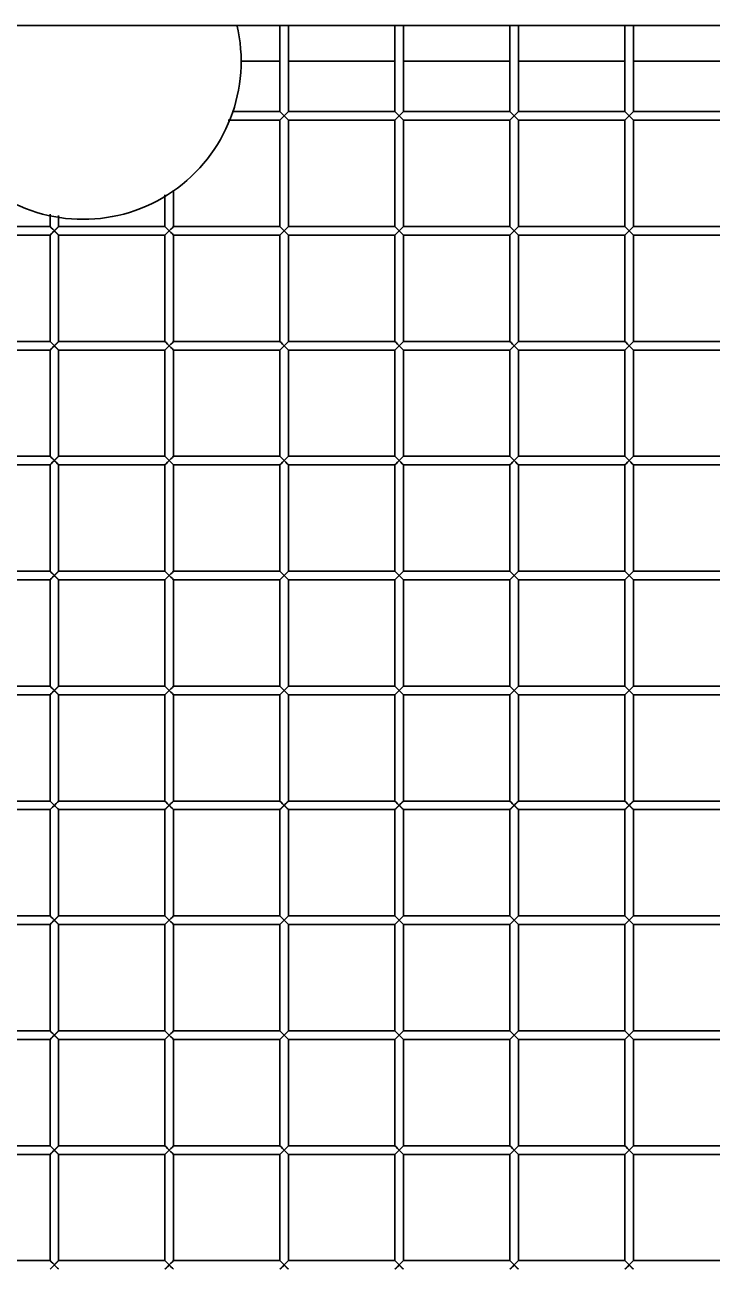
# Model space of a CAD drawing. Header units: millimetres. Extents: x 32496 to 166256, y 3504 to 23939.
# Drawn here: x 99289.5 to 99528.6, y 21918.6 to 22351.7 of the extents above; entities that cross this region are included whole.
import ezdxf

# ---------------------------------------------------------------- set-up
doc = ezdxf.new("R2010")
doc.units = ezdxf.units.MM
doc.layers.get('0').update_dxf_attribs({"lineweight": 35})

# ---------------------------------------------------------------- blocks, each defined once
blk = doc.blocks.new('8-1250')
at = {"linetype": 'Continuous'}
for p, q in [((-926.63, -32408.79), (-300.63, -32408.79)), ((-584.63, -32408.79), (-584.63, -32438.79)), ((-581.63, -32408.79), (-581.63, -32438.79)), ((-544.63, -32408.79), (-544.63, -32438.79)), ((-541.63, -32408.79), (-541.63, -32438.79)), ((-504.63, -32408.79), (-504.63, -32438.79)), ((-501.63, -32408.79), (-501.63, -32438.79)), ((-464.63, -32408.79), (-464.63, -32438.79)), ((-461.63, -32408.79), (-461.63, -32438.79)), ((-584.63, -32421.29), (-598.13, -32421.29)), ((-544.63, -32421.29), (-581.63, -32421.29)), ((-504.63, -32421.29), (-541.63, -32421.29)), ((-464.63, -32421.29), (-501.63, -32421.29)), ((-424.63, -32421.29), (-461.63, -32421.29)), ((-601.05, -32438.79), (-584.63, -32438.79)), ((-584.63, -32441.79), (-581.63, -32438.79)), ((-584.63, -32438.79), (-581.63, -32441.79)), ((-581.63, -32438.79), (-544.63, -32438.79)), ((-544.63, -32441.79), (-541.63, -32438.79)), ((-544.63, -32438.79), (-541.63, -32441.79)), ((-541.63, -32438.79), (-504.63, -32438.79)), ((-504.63, -32441.79), (-501.63, -32438.79)), ((-504.63, -32438.79), (-501.63, -32441.79)), ((-501.63, -32438.79), (-464.63, -32438.79)), ((-464.63, -32441.79), (-461.63, -32438.79)), ((-464.63, -32438.79), (-461.63, -32441.79)), ((-461.63, -32438.79), (-424.63, -32438.79)), ((-602.59, -32441.79), (-584.63, -32441.79)), ((-584.63, -32441.79), (-584.63, -32478.79)), ((-581.63, -32441.79), (-581.63, -32478.79)), ((-581.63, -32441.79), (-544.63, -32441.79)), ((-544.63, -32441.79), (-544.63, -32478.79)), ((-541.63, -32441.79), (-504.63, -32441.79)), ((-541.63, -32441.79), (-541.63, -32478.79)), ((-504.63, -32441.79), (-504.63, -32478.79)), ((-501.63, -32441.79), (-464.63, -32441.79)), ((-501.63, -32441.79), (-501.63, -32478.79)), ((-464.63, -32441.79), (-464.63, -32478.79)), ((-461.63, -32441.79), (-424.63, -32441.79)), ((-461.63, -32441.79), (-461.63, -32478.79)), ((-621.63, -32466.2), (-621.63, -32478.79)), ((-624.63, -32467.74), (-624.63, -32478.79)), ((-664.63, -32474.48), (-664.63, -32478.79)), ((-661.63, -32474.95), (-661.63, -32478.79)), ((-701.63, -32478.79), (-664.63, -32478.79)), ((-664.63, -32481.79), (-661.63, -32478.79)), ((-664.63, -32478.79), (-661.63, -32481.79)), ((-661.63, -32478.79), (-624.63, -32478.79)), ((-624.63, -32481.79), (-621.63, -32478.79)), ((-624.63, -32478.79), (-621.63, -32481.79)), ((-621.63, -32478.79), (-584.63, -32478.79)), ((-584.63, -32481.79), (-581.63, -32478.79)), ((-584.63, -32478.79), (-581.63, -32481.79)), ((-581.63, -32478.79), (-544.63, -32478.79)), ((-544.63, -32481.79), (-541.63, -32478.79)), ((-544.63, -32478.79), (-541.63, -32481.79)), ((-541.63, -32478.79), (-504.63, -32478.79)), ((-504.63, -32481.79), (-501.63, -32478.79)), ((-504.63, -32478.79), (-501.63, -32481.79)), ((-501.63, -32478.79), (-464.63, -32478.79)), ((-464.63, -32481.79), (-461.63, -32478.79)), ((-464.63, -32478.79), (-461.63, -32481.79)), ((-461.63, -32478.79), (-424.63, -32478.79)), ((-701.63, -32481.79), (-664.63, -32481.79)), ((-664.63, -32481.79), (-664.63, -32518.79)), ((-661.63, -32481.79), (-661.63, -32518.79)), ((-661.63, -32481.79), (-624.63, -32481.79)), ((-624.63, -32481.79), (-624.63, -32518.79)), ((-621.63, -32481.79), (-621.63, -32518.79)), ((-621.63, -32481.79), (-584.63, -32481.79)), ((-584.63, -32481.79), (-584.63, -32518.79)), ((-581.63, -32481.79), (-581.63, -32518.79)), ((-581.63, -32481.79), (-544.63, -32481.79)), ((-544.63, -32481.79), (-544.63, -32518.79)), ((-541.63, -32481.79), (-504.63, -32481.79)), ((-541.63, -32481.79), (-541.63, -32518.79)), ((-504.63, -32481.79), (-504.63, -32518.79)), ((-501.63, -32481.79), (-464.63, -32481.79)), ((-501.63, -32481.79), (-501.63, -32518.79)), ((-464.63, -32481.79), (-464.63, -32518.79)), ((-461.63, -32481.79), (-424.63, -32481.79)), ((-461.63, -32481.79), (-461.63, -32518.79)), ((-701.63, -32518.79), (-664.63, -32518.79)), ((-664.63, -32521.79), (-661.63, -32518.79)), ((-664.63, -32518.79), (-661.63, -32521.79)), ((-661.63, -32518.79), (-624.63, -32518.79)), ((-624.63, -32521.79), (-621.63, -32518.79)), ((-624.63, -32518.79), (-621.63, -32521.79)), ((-621.63, -32518.79), (-584.63, -32518.79)), ((-584.63, -32521.79), (-581.63, -32518.79)), ((-584.63, -32518.79), (-581.63, -32521.79)), ((-581.63, -32518.79), (-544.63, -32518.79)), ((-544.63, -32521.79), (-541.63, -32518.79)), ((-544.63, -32518.79), (-541.63, -32521.79)), ((-541.63, -32518.79), (-504.63, -32518.79)), ((-504.63, -32521.79), (-501.63, -32518.79)), ((-504.63, -32518.79), (-501.63, -32521.79)), ((-501.63, -32518.79), (-464.63, -32518.79)), ((-464.63, -32521.79), (-461.63, -32518.79)), ((-464.63, -32518.79), (-461.63, -32521.79)), ((-461.63, -32518.79), (-424.63, -32518.79)), ((-701.63, -32521.79), (-664.63, -32521.79)), ((-664.63, -32521.79), (-664.63, -32558.79)), ((-661.63, -32521.79), (-661.63, -32558.79)), ((-661.63, -32521.79), (-624.63, -32521.79)), ((-624.63, -32521.79), (-624.63, -32558.79)), ((-621.63, -32521.79), (-621.63, -32558.79)), ((-621.63, -32521.79), (-584.63, -32521.79)), ((-584.63, -32521.79), (-584.63, -32558.79)), ((-581.63, -32521.79), (-581.63, -32558.79)), ((-581.63, -32521.79), (-544.63, -32521.79)), ((-544.63, -32521.79), (-544.63, -32558.79)), ((-541.63, -32521.79), (-504.63, -32521.79)), ((-541.63, -32521.79), (-541.63, -32558.79)), ((-504.63, -32521.79), (-504.63, -32558.79)), ((-501.63, -32521.79), (-464.63, -32521.79)), ((-501.63, -32521.79), (-501.63, -32558.79)), ((-464.63, -32521.79), (-464.63, -32558.79)), ((-461.63, -32521.79), (-424.63, -32521.79)), ((-461.63, -32521.79), (-461.63, -32558.79)), ((-701.63, -32558.79), (-664.63, -32558.79)), ((-701.63, -32561.79), (-664.63, -32561.79)), ((-664.63, -32561.79), (-661.63, -32558.79)), ((-664.63, -32558.79), (-661.63, -32561.79)), ((-664.63, -32561.79), (-664.63, -32598.79)), ((-661.63, -32558.79), (-624.63, -32558.79)), ((-661.63, -32561.79), (-624.63, -32561.79)), ((-661.63, -32561.79), (-661.63, -32598.79)), ((-624.63, -32561.79), (-621.63, -32558.79)), ((-624.63, -32558.79), (-621.63, -32561.79)), ((-624.63, -32561.79), (-624.63, -32598.79)), ((-621.63, -32558.79), (-584.63, -32558.79)), ((-621.63, -32561.79), (-584.63, -32561.79)), ((-621.63, -32561.79), (-621.63, -32598.79)), ((-584.63, -32561.79), (-581.63, -32558.79)), ((-584.63, -32558.79), (-581.63, -32561.79)), ((-584.63, -32561.79), (-584.63, -32598.79)), ((-581.63, -32558.79), (-544.63, -32558.79)), ((-581.63, -32561.79), (-544.63, -32561.79)), ((-581.63, -32561.79), (-581.63, -32598.79)), ((-544.63, -32561.79), (-541.63, -32558.79)), ((-544.63, -32558.79), (-541.63, -32561.79)), ((-544.63, -32561.79), (-544.63, -32598.79)), ((-541.63, -32558.79), (-504.63, -32558.79)), ((-541.63, -32561.79), (-504.63, -32561.79)), ((-541.63, -32561.79), (-541.63, -32598.79)), ((-504.63, -32561.79), (-501.63, -32558.79)), ((-504.63, -32558.79), (-501.63, -32561.79)), ((-504.63, -32561.79), (-504.63, -32598.79)), ((-501.63, -32558.79), (-464.63, -32558.79)), ((-501.63, -32561.79), (-464.63, -32561.79)), ((-501.63, -32561.79), (-501.63, -32598.79)), ((-464.63, -32561.79), (-461.63, -32558.79)), ((-464.63, -32558.79), (-461.63, -32561.79)), ((-464.63, -32561.79), (-464.63, -32598.79)), ((-461.63, -32558.79), (-424.63, -32558.79)), ((-461.63, -32561.79), (-424.63, -32561.79)), ((-461.63, -32561.79), (-461.63, -32598.79)), ((-701.63, -32598.79), (-664.63, -32598.79)), ((-664.63, -32601.79), (-661.63, -32598.79)), ((-664.63, -32598.79), (-661.63, -32601.79)), ((-661.63, -32598.79), (-624.63, -32598.79)), ((-624.63, -32601.79), (-621.63, -32598.79)), ((-624.63, -32598.79), (-621.63, -32601.79)), ((-621.63, -32598.79), (-584.63, -32598.79)), ((-584.63, -32601.79), (-581.63, -32598.79)), ((-584.63, -32598.79), (-581.63, -32601.79)), ((-581.63, -32598.79), (-544.63, -32598.79)), ((-544.63, -32601.79), (-541.63, -32598.79)), ((-544.63, -32598.79), (-541.63, -32601.79)), ((-541.63, -32598.79), (-504.63, -32598.79)), ((-504.63, -32601.79), (-501.63, -32598.79)), ((-504.63, -32598.79), (-501.63, -32601.79)), ((-501.63, -32598.79), (-464.63, -32598.79)), ((-464.63, -32601.79), (-461.63, -32598.79)), ((-464.63, -32598.79), (-461.63, -32601.79)), ((-461.63, -32598.79), (-424.63, -32598.79)), ((-701.63, -32601.79), (-664.63, -32601.79)), ((-664.63, -32601.79), (-664.63, -32638.79)), ((-661.63, -32601.79), (-624.63, -32601.79)), ((-661.63, -32601.79), (-661.63, -32638.79)), ((-624.63, -32601.79), (-624.63, -32638.79)), ((-621.63, -32601.79), (-584.63, -32601.79)), ((-621.63, -32601.79), (-621.63, -32638.79)), ((-584.63, -32601.79), (-584.63, -32638.79)), ((-581.63, -32601.79), (-544.63, -32601.79)), ((-581.63, -32601.79), (-581.63, -32638.79)), ((-544.63, -32601.79), (-544.63, -32638.79)), ((-541.63, -32601.79), (-504.63, -32601.79)), ((-541.63, -32601.79), (-541.63, -32638.79)), ((-504.63, -32601.79), (-504.63, -32638.79)), ((-501.63, -32601.79), (-464.63, -32601.79)), ((-501.63, -32601.79), (-501.63, -32638.79)), ((-464.63, -32601.79), (-464.63, -32638.79)), ((-461.63, -32601.79), (-424.63, -32601.79)), ((-461.63, -32601.79), (-461.63, -32638.79)), ((-701.63, -32638.79), (-664.63, -32638.79)), ((-664.63, -32641.79), (-661.63, -32638.79)), ((-664.63, -32638.79), (-661.63, -32641.79)), ((-661.63, -32638.79), (-624.63, -32638.79)), ((-624.63, -32641.79), (-621.63, -32638.79)), ((-624.63, -32638.79), (-621.63, -32641.79)), ((-621.63, -32638.79), (-584.63, -32638.79)), ((-584.63, -32641.79), (-581.63, -32638.79)), ((-584.63, -32638.79), (-581.63, -32641.79)), ((-581.63, -32638.79), (-544.63, -32638.79)), ((-544.63, -32641.79), (-541.63, -32638.79)), ((-544.63, -32638.79), (-541.63, -32641.79)), ((-541.63, -32638.79), (-504.63, -32638.79)), ((-504.63, -32641.79), (-501.63, -32638.79)), ((-504.63, -32638.79), (-501.63, -32641.79)), ((-501.63, -32638.79), (-464.63, -32638.79)), ((-464.63, -32641.79), (-461.63, -32638.79)), ((-464.63, -32638.79), (-461.63, -32641.79)), ((-461.63, -32638.79), (-424.63, -32638.79)), ((-701.63, -32641.79), (-664.63, -32641.79)), ((-664.63, -32641.79), (-664.63, -32678.79)), ((-661.63, -32641.79), (-624.63, -32641.79)), ((-661.63, -32641.79), (-661.63, -32678.79)), ((-624.63, -32641.79), (-624.63, -32678.79)), ((-621.63, -32641.79), (-584.63, -32641.79)), ((-621.63, -32641.79), (-621.63, -32678.79)), ((-584.63, -32641.79), (-584.63, -32678.79)), ((-581.63, -32641.79), (-544.63, -32641.79)), ((-581.63, -32641.79), (-581.63, -32678.79)), ((-544.63, -32641.79), (-544.63, -32678.79)), ((-541.63, -32641.79), (-504.63, -32641.79)), ((-541.63, -32641.79), (-541.63, -32678.79)), ((-504.63, -32641.79), (-504.63, -32678.79)), ((-501.63, -32641.79), (-464.63, -32641.79)), ((-501.63, -32641.79), (-501.63, -32678.79)), ((-464.63, -32641.79), (-464.63, -32678.79)), ((-461.63, -32641.79), (-424.63, -32641.79)), ((-461.63, -32641.79), (-461.63, -32678.79)), ((-701.63, -32678.79), (-664.63, -32678.79)), ((-664.63, -32681.79), (-661.63, -32678.79)), ((-664.63, -32678.79), (-661.63, -32681.79)), ((-661.63, -32678.79), (-624.63, -32678.79)), ((-624.63, -32681.79), (-621.63, -32678.79)), ((-624.63, -32678.79), (-621.63, -32681.79)), ((-621.63, -32678.79), (-584.63, -32678.79)), ((-584.63, -32681.79), (-581.63, -32678.79)), ((-584.63, -32678.79), (-581.63, -32681.79)), ((-581.63, -32678.79), (-544.63, -32678.79)), ((-544.63, -32681.79), (-541.63, -32678.79)), ((-544.63, -32678.79), (-541.63, -32681.79)), ((-541.63, -32678.79), (-504.63, -32678.79)), ((-504.63, -32681.79), (-501.63, -32678.79)), ((-504.63, -32678.79), (-501.63, -32681.79)), ((-501.63, -32678.79), (-464.63, -32678.79)), ((-464.63, -32681.79), (-461.63, -32678.79)), ((-464.63, -32678.79), (-461.63, -32681.79)), ((-461.63, -32678.79), (-424.63, -32678.79)), ((-701.63, -32681.79), (-664.63, -32681.79)), ((-664.63, -32681.79), (-664.63, -32718.79)), ((-661.63, -32681.79), (-624.63, -32681.79)), ((-661.63, -32681.79), (-661.63, -32718.79)), ((-624.63, -32681.79), (-624.63, -32718.79)), ((-621.63, -32681.79), (-584.63, -32681.79)), ((-621.63, -32681.79), (-621.63, -32718.79)), ((-584.63, -32681.79), (-584.63, -32718.79)), ((-581.63, -32681.79), (-544.63, -32681.79)), ((-581.63, -32681.79), (-581.63, -32718.79)), ((-544.63, -32681.79), (-544.63, -32718.79)), ((-541.63, -32681.79), (-504.63, -32681.79)), ((-541.63, -32681.79), (-541.63, -32718.79)), ((-504.63, -32681.79), (-504.63, -32718.79)), ((-501.63, -32681.79), (-464.63, -32681.79)), ((-501.63, -32681.79), (-501.63, -32718.79)), ((-464.63, -32681.79), (-464.63, -32718.79)), ((-461.63, -32681.79), (-424.63, -32681.79)), ((-461.63, -32681.79), (-461.63, -32718.79)), ((-701.63, -32718.79), (-664.63, -32718.79)), ((-701.63, -32721.79), (-664.63, -32721.79)), ((-664.63, -32721.79), (-661.63, -32718.79)), ((-664.63, -32718.79), (-661.63, -32721.79)), ((-664.63, -32721.79), (-664.63, -32758.79)), ((-661.63, -32718.79), (-624.63, -32718.79)), ((-661.63, -32721.79), (-624.63, -32721.79)), ((-661.63, -32721.79), (-661.63, -32758.79)), ((-624.63, -32721.79), (-621.63, -32718.79)), ((-624.63, -32718.79), (-621.63, -32721.79)), ((-624.63, -32721.79), (-624.63, -32758.79)), ((-621.63, -32718.79), (-584.63, -32718.79)), ((-621.63, -32721.79), (-584.63, -32721.79)), ((-621.63, -32721.79), (-621.63, -32758.79)), ((-584.63, -32721.79), (-581.63, -32718.79)), ((-584.63, -32718.79), (-581.63, -32721.79)), ((-584.63, -32721.79), (-584.63, -32758.79)), ((-581.63, -32718.79), (-544.63, -32718.79)), ((-581.63, -32721.79), (-544.63, -32721.79)), ((-581.63, -32721.79), (-581.63, -32758.79)), ((-544.63, -32721.79), (-541.63, -32718.79)), ((-544.63, -32718.79), (-541.63, -32721.79)), ((-544.63, -32721.79), (-544.63, -32758.79)), ((-541.63, -32718.79), (-504.63, -32718.79)), ((-541.63, -32721.79), (-504.63, -32721.79)), ((-541.63, -32721.79), (-541.63, -32758.79)), ((-504.63, -32721.79), (-501.63, -32718.79)), ((-504.63, -32718.79), (-501.63, -32721.79)), ((-504.63, -32721.79), (-504.63, -32758.79)), ((-501.63, -32718.79), (-464.63, -32718.79)), ((-501.63, -32721.79), (-464.63, -32721.79)), ((-501.63, -32721.79), (-501.63, -32758.79)), ((-464.63, -32721.79), (-461.63, -32718.79)), ((-464.63, -32718.79), (-461.63, -32721.79)), ((-464.63, -32721.79), (-464.63, -32758.79)), ((-461.63, -32718.79), (-424.63, -32718.79)), ((-461.63, -32721.79), (-424.63, -32721.79)), ((-461.63, -32721.79), (-461.63, -32758.79)), ((-701.63, -32758.79), (-664.63, -32758.79)), ((-664.63, -32761.79), (-661.63, -32758.79)), ((-664.63, -32758.79), (-661.63, -32761.79)), ((-661.63, -32758.79), (-624.63, -32758.79)), ((-624.63, -32761.79), (-621.63, -32758.79)), ((-624.63, -32758.79), (-621.63, -32761.79)), ((-621.63, -32758.79), (-584.63, -32758.79)), ((-584.63, -32761.79), (-581.63, -32758.79)), ((-584.63, -32758.79), (-581.63, -32761.79)), ((-581.63, -32758.79), (-544.63, -32758.79)), ((-544.63, -32761.79), (-541.63, -32758.79)), ((-544.63, -32758.79), (-541.63, -32761.79)), ((-541.63, -32758.79), (-504.63, -32758.79)), ((-504.63, -32761.79), (-501.63, -32758.79)), ((-504.63, -32758.79), (-501.63, -32761.79)), ((-501.63, -32758.79), (-464.63, -32758.79)), ((-464.63, -32761.79), (-461.63, -32758.79)), ((-464.63, -32758.79), (-461.63, -32761.79)), ((-461.63, -32758.79), (-424.63, -32758.79)), ((-701.63, -32761.79), (-664.63, -32761.79)), ((-664.63, -32761.79), (-664.63, -32798.79)), ((-661.63, -32761.79), (-624.63, -32761.79)), ((-661.63, -32761.79), (-661.63, -32798.79)), ((-624.63, -32761.79), (-624.63, -32798.79)), ((-621.63, -32761.79), (-584.63, -32761.79)), ((-621.63, -32761.79), (-621.63, -32798.79)), ((-584.63, -32761.79), (-584.63, -32798.79)), ((-581.63, -32761.79), (-544.63, -32761.79)), ((-581.63, -32761.79), (-581.63, -32798.79)), ((-544.63, -32761.79), (-544.63, -32798.79)), ((-541.63, -32761.79), (-504.63, -32761.79)), ((-541.63, -32761.79), (-541.63, -32798.79)), ((-504.63, -32761.79), (-504.63, -32798.79)), ((-501.63, -32761.79), (-464.63, -32761.79)), ((-501.63, -32761.79), (-501.63, -32798.79)), ((-464.63, -32761.79), (-464.63, -32798.79)), ((-461.63, -32761.79), (-424.63, -32761.79)), ((-461.63, -32761.79), (-461.63, -32798.79)), ((-701.63, -32798.79), (-664.63, -32798.79)), ((-664.63, -32801.79), (-661.63, -32798.79)), ((-664.63, -32798.79), (-661.63, -32801.79)), ((-661.63, -32798.79), (-624.63, -32798.79)), ((-624.63, -32801.79), (-621.63, -32798.79)), ((-624.63, -32798.79), (-621.63, -32801.79)), ((-621.63, -32798.79), (-584.63, -32798.79)), ((-584.63, -32801.79), (-581.63, -32798.79)), ((-584.63, -32798.79), (-581.63, -32801.79)), ((-581.63, -32798.79), (-544.63, -32798.79)), ((-544.63, -32801.79), (-541.63, -32798.79)), ((-544.63, -32798.79), (-541.63, -32801.79)), ((-541.63, -32798.79), (-504.63, -32798.79)), ((-504.63, -32801.79), (-501.63, -32798.79)), ((-504.63, -32798.79), (-501.63, -32801.79)), ((-501.63, -32798.79), (-464.63, -32798.79)), ((-464.63, -32801.79), (-461.63, -32798.79)), ((-464.63, -32798.79), (-461.63, -32801.79)), ((-461.63, -32798.79), (-424.63, -32798.79)), ((-701.63, -32801.79), (-664.63, -32801.79)), ((-664.63, -32801.79), (-664.63, -32838.79)), ((-661.63, -32801.79), (-624.63, -32801.79)), ((-661.63, -32801.79), (-661.63, -32838.79)), ((-624.63, -32801.79), (-624.63, -32838.79)), ((-621.63, -32801.79), (-584.63, -32801.79)), ((-621.63, -32801.79), (-621.63, -32838.79)), ((-584.63, -32801.79), (-584.63, -32838.79)), ((-581.63, -32801.79), (-544.63, -32801.79)), ((-581.63, -32801.79), (-581.63, -32838.79)), ((-544.63, -32801.79), (-544.63, -32838.79)), ((-541.63, -32801.79), (-504.63, -32801.79)), ((-541.63, -32801.79), (-541.63, -32838.79)), ((-504.63, -32801.79), (-504.63, -32838.79)), ((-501.63, -32801.79), (-464.63, -32801.79)), ((-501.63, -32801.79), (-501.63, -32838.79)), ((-464.63, -32801.79), (-464.63, -32838.79)), ((-461.63, -32801.79), (-424.63, -32801.79)), ((-461.63, -32801.79), (-461.63, -32838.79)), ((-701.63, -32838.79), (-664.63, -32838.79)), ((-664.63, -32841.79), (-661.63, -32838.79)), ((-664.63, -32838.79), (-661.63, -32841.79)), ((-661.63, -32838.79), (-624.63, -32838.79)), ((-624.63, -32841.79), (-621.63, -32838.79)), ((-624.63, -32838.79), (-621.63, -32841.79)), ((-621.63, -32838.79), (-584.63, -32838.79)), ((-584.63, -32841.79), (-581.63, -32838.79)), ((-584.63, -32838.79), (-581.63, -32841.79)), ((-581.63, -32838.79), (-544.63, -32838.79)), ((-544.63, -32841.79), (-541.63, -32838.79)), ((-544.63, -32838.79), (-541.63, -32841.79)), ((-541.63, -32838.79), (-504.63, -32838.79)), ((-504.63, -32841.79), (-501.63, -32838.79)), ((-504.63, -32838.79), (-501.63, -32841.79)), ((-501.63, -32838.79), (-464.63, -32838.79)), ((-464.63, -32841.79), (-461.63, -32838.79)), ((-464.63, -32838.79), (-461.63, -32841.79)), ((-461.63, -32838.79), (-424.63, -32838.79))]:
    blk.add_line(p, q, dxfattribs=at)
for points in [[(-584.63, -32438.79), (-584.2, -32439.22), (-583.71, -32439.71), (-582.54, -32440.88)], [(-583.13, -32440.29), (-583.72, -32440.88), (-584.19, -32441.35), (-584.51, -32441.67)], [(-583.13, -32440.29), (-582.54, -32439.7), (-582.07, -32439.23), (-581.74, -32438.9)], [(-581.74, -32441.67), (-582.07, -32441.35), (-582.54, -32440.88)], [(-544.63, -32438.79), (-544.2, -32439.22), (-543.71, -32439.71), (-542.54, -32440.88)], [(-543.13, -32440.29), (-543.72, -32440.88), (-544.19, -32441.35), (-544.51, -32441.67)], [(-543.13, -32440.29), (-542.54, -32439.7), (-542.07, -32439.23), (-541.74, -32438.9)], [(-541.74, -32441.67), (-542.07, -32441.35), (-542.54, -32440.88)], [(-504.63, -32438.79), (-504.2, -32439.22), (-503.71, -32439.71), (-502.54, -32440.88)], [(-503.13, -32440.29), (-503.72, -32440.88), (-504.19, -32441.35), (-504.51, -32441.67)], [(-503.13, -32440.29), (-502.54, -32439.7), (-502.07, -32439.23), (-501.74, -32438.9)], [(-501.74, -32441.67), (-502.07, -32441.35), (-502.54, -32440.88)], [(-464.63, -32438.79), (-464.2, -32439.22), (-463.71, -32439.71), (-462.54, -32440.88)], [(-463.13, -32440.29), (-463.72, -32440.88), (-464.19, -32441.35), (-464.51, -32441.67)], [(-463.13, -32440.29), (-462.54, -32439.7), (-462.07, -32439.23), (-461.74, -32438.9)], [(-461.74, -32441.67), (-462.07, -32441.35), (-462.54, -32440.88)], [(-664.63, -32478.79), (-664.2, -32479.22), (-663.71, -32479.71), (-662.54, -32480.88)], [(-663.13, -32480.29), (-662.54, -32479.7), (-662.07, -32479.23), (-661.74, -32478.9)], [(-624.63, -32478.79), (-624.2, -32479.22), (-623.71, -32479.71), (-622.54, -32480.88)], [(-623.13, -32480.29), (-622.54, -32479.7), (-622.07, -32479.23), (-621.74, -32478.9)], [(-584.63, -32478.79), (-584.2, -32479.22), (-583.71, -32479.71), (-582.54, -32480.88)], [(-583.13, -32480.29), (-582.54, -32479.7), (-582.07, -32479.23), (-581.74, -32478.9)], [(-544.63, -32478.79), (-544.2, -32479.22), (-543.71, -32479.71), (-542.54, -32480.88)], [(-543.13, -32480.29), (-542.54, -32479.7), (-542.07, -32479.23), (-541.74, -32478.9)], [(-504.63, -32478.79), (-504.2, -32479.22), (-503.71, -32479.71), (-502.54, -32480.88)], [(-503.13, -32480.29), (-502.54, -32479.7), (-502.07, -32479.23), (-501.74, -32478.9)], [(-464.63, -32478.79), (-464.2, -32479.22), (-463.71, -32479.71), (-462.54, -32480.88)], [(-463.13, -32480.29), (-462.54, -32479.7), (-462.07, -32479.23), (-461.74, -32478.9)], [(-663.13, -32480.29), (-663.72, -32480.88), (-664.19, -32481.35), (-664.51, -32481.67)], [(-661.74, -32481.67), (-662.07, -32481.35), (-662.54, -32480.88)], [(-623.13, -32480.29), (-623.72, -32480.88), (-624.19, -32481.35), (-624.51, -32481.67)], [(-621.74, -32481.67), (-622.07, -32481.35), (-622.54, -32480.88)], [(-583.13, -32480.29), (-583.72, -32480.88), (-584.19, -32481.35), (-584.51, -32481.67)], [(-581.74, -32481.67), (-582.07, -32481.35), (-582.54, -32480.88)], [(-543.13, -32480.29), (-543.72, -32480.88), (-544.19, -32481.35), (-544.51, -32481.67)], [(-541.74, -32481.67), (-542.07, -32481.35), (-542.54, -32480.88)], [(-503.13, -32480.29), (-503.72, -32480.88), (-504.19, -32481.35), (-504.51, -32481.67)], [(-501.74, -32481.67), (-502.07, -32481.35), (-502.54, -32480.88)], [(-463.13, -32480.29), (-463.72, -32480.88), (-464.19, -32481.35), (-464.51, -32481.67)], [(-461.74, -32481.67), (-462.07, -32481.35), (-462.54, -32480.88)], [(-664.63, -32518.79), (-664.2, -32519.22), (-663.71, -32519.71), (-662.54, -32520.88)], [(-663.13, -32520.29), (-662.54, -32519.7), (-662.07, -32519.23), (-661.74, -32518.9)], [(-624.63, -32518.79), (-624.2, -32519.22), (-623.71, -32519.71), (-622.54, -32520.88)], [(-623.13, -32520.29), (-622.54, -32519.7), (-622.07, -32519.23), (-621.74, -32518.9)], [(-584.63, -32518.79), (-584.2, -32519.22), (-583.71, -32519.71), (-582.54, -32520.88)], [(-583.13, -32520.29), (-582.54, -32519.7), (-582.07, -32519.23), (-581.74, -32518.9)], [(-544.63, -32518.79), (-544.2, -32519.22), (-543.71, -32519.71), (-542.54, -32520.88)], [(-543.13, -32520.29), (-542.54, -32519.7), (-542.07, -32519.23), (-541.74, -32518.9)], [(-504.63, -32518.79), (-504.2, -32519.22), (-503.71, -32519.71), (-502.54, -32520.88)], [(-503.13, -32520.29), (-502.54, -32519.7), (-502.07, -32519.23), (-501.74, -32518.9)], [(-464.63, -32518.79), (-464.2, -32519.22), (-463.71, -32519.71), (-462.54, -32520.88)], [(-463.13, -32520.29), (-462.54, -32519.7), (-462.07, -32519.23), (-461.74, -32518.9)], [(-663.13, -32520.29), (-663.72, -32520.88), (-664.19, -32521.35), (-664.51, -32521.67)], [(-661.74, -32521.67), (-662.07, -32521.35), (-662.54, -32520.88)], [(-623.13, -32520.29), (-623.72, -32520.88), (-624.19, -32521.35), (-624.51, -32521.67)], [(-621.74, -32521.67), (-622.07, -32521.35), (-622.54, -32520.88)], [(-583.13, -32520.29), (-583.72, -32520.88), (-584.19, -32521.35), (-584.51, -32521.67)], [(-581.74, -32521.67), (-582.07, -32521.35), (-582.54, -32520.88)], [(-543.13, -32520.29), (-543.72, -32520.88), (-544.19, -32521.35), (-544.51, -32521.67)], [(-541.74, -32521.67), (-542.07, -32521.35), (-542.54, -32520.88)], [(-503.13, -32520.29), (-503.72, -32520.88), (-504.19, -32521.35), (-504.51, -32521.67)], [(-501.74, -32521.67), (-502.07, -32521.35), (-502.54, -32520.88)], [(-463.13, -32520.29), (-463.72, -32520.88), (-464.19, -32521.35), (-464.51, -32521.67)], [(-461.74, -32521.67), (-462.07, -32521.35), (-462.54, -32520.88)], [(-664.63, -32558.79), (-664.2, -32559.22), (-663.71, -32559.71), (-662.54, -32560.88)], [(-663.13, -32560.29), (-663.72, -32560.88), (-664.19, -32561.35), (-664.51, -32561.67)], [(-663.13, -32560.29), (-662.54, -32559.7), (-662.07, -32559.23), (-661.74, -32558.9)], [(-661.74, -32561.67), (-662.07, -32561.35), (-662.54, -32560.88)], [(-624.63, -32558.79), (-624.2, -32559.22), (-623.71, -32559.71), (-622.54, -32560.88)], [(-623.13, -32560.29), (-623.72, -32560.88), (-624.19, -32561.35), (-624.51, -32561.67)], [(-623.13, -32560.29), (-622.54, -32559.7), (-622.07, -32559.23), (-621.74, -32558.9)], [(-621.74, -32561.67), (-622.07, -32561.35), (-622.54, -32560.88)], [(-584.63, -32558.79), (-584.2, -32559.22), (-583.71, -32559.71), (-582.54, -32560.88)], [(-583.13, -32560.29), (-583.72, -32560.88), (-584.19, -32561.35), (-584.51, -32561.67)], [(-583.13, -32560.29), (-582.54, -32559.7), (-582.07, -32559.23), (-581.74, -32558.9)], [(-581.74, -32561.67), (-582.07, -32561.35), (-582.54, -32560.88)], [(-544.63, -32558.79), (-544.2, -32559.22), (-543.71, -32559.71), (-542.54, -32560.88)], [(-543.13, -32560.29), (-543.72, -32560.88), (-544.19, -32561.35), (-544.51, -32561.67)], [(-543.13, -32560.29), (-542.54, -32559.7), (-542.07, -32559.23), (-541.74, -32558.9)], [(-541.74, -32561.67), (-542.07, -32561.35), (-542.54, -32560.88)], [(-504.63, -32558.79), (-504.2, -32559.22), (-503.71, -32559.71), (-502.54, -32560.88)], [(-503.13, -32560.29), (-503.72, -32560.88), (-504.19, -32561.35), (-504.51, -32561.67)], [(-503.13, -32560.29), (-502.54, -32559.7), (-502.07, -32559.23), (-501.74, -32558.9)], [(-501.74, -32561.67), (-502.07, -32561.35), (-502.54, -32560.88)], [(-464.63, -32558.79), (-464.2, -32559.22), (-463.71, -32559.71), (-462.54, -32560.88)], [(-463.13, -32560.29), (-463.72, -32560.88), (-464.19, -32561.35), (-464.51, -32561.67)], [(-463.13, -32560.29), (-462.54, -32559.7), (-462.07, -32559.23), (-461.74, -32558.9)], [(-461.74, -32561.67), (-462.07, -32561.35), (-462.54, -32560.88)], [(-664.63, -32598.79), (-664.2, -32599.22), (-663.71, -32599.71), (-662.54, -32600.88)], [(-663.13, -32600.29), (-663.72, -32600.88), (-664.19, -32601.35), (-664.51, -32601.67)], [(-663.13, -32600.29), (-662.54, -32599.7), (-662.07, -32599.23), (-661.74, -32598.9)], [(-661.74, -32601.67), (-662.07, -32601.35), (-662.54, -32600.88)], [(-624.63, -32598.79), (-624.2, -32599.22), (-623.71, -32599.71), (-622.54, -32600.88)], [(-623.13, -32600.29), (-623.72, -32600.88), (-624.19, -32601.35), (-624.51, -32601.67)], [(-623.13, -32600.29), (-622.54, -32599.7), (-622.07, -32599.23), (-621.74, -32598.9)], [(-621.74, -32601.67), (-622.07, -32601.35), (-622.54, -32600.88)], [(-584.63, -32598.79), (-584.2, -32599.22), (-583.71, -32599.71), (-582.54, -32600.88)], [(-583.13, -32600.29), (-583.72, -32600.88), (-584.19, -32601.35), (-584.51, -32601.67)], [(-583.13, -32600.29), (-582.54, -32599.7), (-582.07, -32599.23), (-581.74, -32598.9)], [(-581.74, -32601.67), (-582.07, -32601.35), (-582.54, -32600.88)], [(-544.63, -32598.79), (-544.2, -32599.22), (-543.71, -32599.71), (-542.54, -32600.88)], [(-543.13, -32600.29), (-543.72, -32600.88), (-544.19, -32601.35), (-544.51, -32601.67)], [(-543.13, -32600.29), (-542.54, -32599.7), (-542.07, -32599.23), (-541.74, -32598.9)], [(-541.74, -32601.67), (-542.07, -32601.35), (-542.54, -32600.88)], [(-504.63, -32598.79), (-504.2, -32599.22), (-503.71, -32599.71), (-502.54, -32600.88)], [(-503.13, -32600.29), (-503.72, -32600.88), (-504.19, -32601.35), (-504.51, -32601.67)], [(-503.13, -32600.29), (-502.54, -32599.7), (-502.07, -32599.23), (-501.74, -32598.9)], [(-501.74, -32601.67), (-502.07, -32601.35), (-502.54, -32600.88)], [(-464.63, -32598.79), (-464.2, -32599.22), (-463.71, -32599.71), (-462.54, -32600.88)], [(-463.13, -32600.29), (-463.72, -32600.88), (-464.19, -32601.35), (-464.51, -32601.67)], [(-463.13, -32600.29), (-462.54, -32599.7), (-462.07, -32599.23), (-461.74, -32598.9)], [(-461.74, -32601.67), (-462.07, -32601.35), (-462.54, -32600.88)], [(-664.63, -32638.79), (-664.2, -32639.22), (-663.71, -32639.71), (-662.54, -32640.88)], [(-663.13, -32640.29), (-662.54, -32639.7), (-662.07, -32639.23), (-661.74, -32638.9)], [(-624.63, -32638.79), (-624.2, -32639.22), (-623.71, -32639.71), (-622.54, -32640.88)], [(-623.13, -32640.29), (-622.54, -32639.7), (-622.07, -32639.23), (-621.74, -32638.9)], [(-584.63, -32638.79), (-584.2, -32639.22), (-583.71, -32639.71), (-582.54, -32640.88)], [(-583.13, -32640.29), (-582.54, -32639.7), (-582.07, -32639.23), (-581.74, -32638.9)], [(-544.63, -32638.79), (-544.2, -32639.22), (-543.71, -32639.71), (-542.54, -32640.88)], [(-543.13, -32640.29), (-542.54, -32639.7), (-542.07, -32639.23), (-541.74, -32638.9)], [(-504.63, -32638.79), (-504.2, -32639.22), (-503.71, -32639.71), (-502.54, -32640.88)], [(-503.13, -32640.29), (-502.54, -32639.7), (-502.07, -32639.23), (-501.74, -32638.9)], [(-464.63, -32638.79), (-464.2, -32639.22), (-463.71, -32639.71), (-462.54, -32640.88)], [(-463.13, -32640.29), (-462.54, -32639.7), (-462.07, -32639.23), (-461.74, -32638.9)], [(-663.13, -32640.29), (-663.72, -32640.88), (-664.19, -32641.35), (-664.51, -32641.67)], [(-661.74, -32641.67), (-662.07, -32641.35), (-662.54, -32640.88)], [(-623.13, -32640.29), (-623.72, -32640.88), (-624.19, -32641.35), (-624.51, -32641.67)], [(-621.74, -32641.67), (-622.07, -32641.35), (-622.54, -32640.88)], [(-583.13, -32640.29), (-583.72, -32640.88), (-584.19, -32641.35), (-584.51, -32641.67)], [(-581.74, -32641.67), (-582.07, -32641.35), (-582.54, -32640.88)], [(-543.13, -32640.29), (-543.72, -32640.88), (-544.19, -32641.35), (-544.51, -32641.67)], [(-541.74, -32641.67), (-542.07, -32641.35), (-542.54, -32640.88)], [(-503.13, -32640.29), (-503.72, -32640.88), (-504.19, -32641.35), (-504.51, -32641.67)], [(-501.74, -32641.67), (-502.07, -32641.35), (-502.54, -32640.88)], [(-463.13, -32640.29), (-463.72, -32640.88), (-464.19, -32641.35), (-464.51, -32641.67)], [(-461.74, -32641.67), (-462.07, -32641.35), (-462.54, -32640.88)], [(-664.63, -32678.79), (-664.2, -32679.22), (-663.71, -32679.71), (-662.54, -32680.88)], [(-663.13, -32680.29), (-662.54, -32679.7), (-662.07, -32679.23), (-661.74, -32678.9)], [(-624.63, -32678.79), (-624.2, -32679.22), (-623.71, -32679.71), (-622.54, -32680.88)], [(-623.13, -32680.29), (-622.54, -32679.7), (-622.07, -32679.23), (-621.74, -32678.9)], [(-584.63, -32678.79), (-584.2, -32679.22), (-583.71, -32679.71), (-582.54, -32680.88)], [(-583.13, -32680.29), (-582.54, -32679.7), (-582.07, -32679.23), (-581.74, -32678.9)], [(-544.63, -32678.79), (-544.2, -32679.22), (-543.71, -32679.71), (-542.54, -32680.88)], [(-543.13, -32680.29), (-542.54, -32679.7), (-542.07, -32679.23), (-541.74, -32678.9)], [(-504.63, -32678.79), (-504.2, -32679.22), (-503.71, -32679.71), (-502.54, -32680.88)], [(-503.13, -32680.29), (-502.54, -32679.7), (-502.07, -32679.23), (-501.74, -32678.9)], [(-464.63, -32678.79), (-464.2, -32679.22), (-463.71, -32679.71), (-462.54, -32680.88)], [(-463.13, -32680.29), (-462.54, -32679.7), (-462.07, -32679.23), (-461.74, -32678.9)], [(-663.13, -32680.29), (-663.72, -32680.88), (-664.19, -32681.35), (-664.51, -32681.67)], [(-661.74, -32681.67), (-662.07, -32681.35), (-662.54, -32680.88)], [(-623.13, -32680.29), (-623.72, -32680.88), (-624.19, -32681.35), (-624.51, -32681.67)], [(-621.74, -32681.67), (-622.07, -32681.35), (-622.54, -32680.88)], [(-583.13, -32680.29), (-583.72, -32680.88), (-584.19, -32681.35), (-584.51, -32681.67)], [(-581.74, -32681.67), (-582.07, -32681.35), (-582.54, -32680.88)], [(-543.13, -32680.29), (-543.72, -32680.88), (-544.19, -32681.35), (-544.51, -32681.67)], [(-541.74, -32681.67), (-542.07, -32681.35), (-542.54, -32680.88)], [(-503.13, -32680.29), (-503.72, -32680.88), (-504.19, -32681.35), (-504.51, -32681.67)], [(-501.74, -32681.67), (-502.07, -32681.35), (-502.54, -32680.88)], [(-463.13, -32680.29), (-463.72, -32680.88), (-464.19, -32681.35), (-464.51, -32681.67)], [(-461.74, -32681.67), (-462.07, -32681.35), (-462.54, -32680.88)], [(-664.63, -32718.79), (-664.2, -32719.22), (-663.71, -32719.71), (-662.54, -32720.88)], [(-663.13, -32720.29), (-663.72, -32720.88), (-664.19, -32721.35), (-664.51, -32721.67)], [(-663.13, -32720.29), (-662.54, -32719.7), (-662.07, -32719.23), (-661.74, -32718.9)], [(-661.74, -32721.67), (-662.07, -32721.35), (-662.54, -32720.88)], [(-624.63, -32718.79), (-624.2, -32719.22), (-623.71, -32719.71), (-622.54, -32720.88)], [(-623.13, -32720.29), (-623.72, -32720.88), (-624.19, -32721.35), (-624.51, -32721.67)], [(-623.13, -32720.29), (-622.54, -32719.7), (-622.07, -32719.23), (-621.74, -32718.9)], [(-621.74, -32721.67), (-622.07, -32721.35), (-622.54, -32720.88)], [(-584.63, -32718.79), (-584.2, -32719.22), (-583.71, -32719.71), (-582.54, -32720.88)], [(-583.13, -32720.29), (-583.72, -32720.88), (-584.19, -32721.35), (-584.51, -32721.67)], [(-583.13, -32720.29), (-582.54, -32719.7), (-582.07, -32719.23), (-581.74, -32718.9)], [(-581.74, -32721.67), (-582.07, -32721.35), (-582.54, -32720.88)], [(-544.63, -32718.79), (-544.2, -32719.22), (-543.71, -32719.71), (-542.54, -32720.88)], [(-543.13, -32720.29), (-543.72, -32720.88), (-544.19, -32721.35), (-544.51, -32721.67)], [(-543.13, -32720.29), (-542.54, -32719.7), (-542.07, -32719.23), (-541.74, -32718.9)], [(-541.74, -32721.67), (-542.07, -32721.35), (-542.54, -32720.88)], [(-504.63, -32718.79), (-504.2, -32719.22), (-503.71, -32719.71), (-502.54, -32720.88)], [(-503.13, -32720.29), (-503.72, -32720.88), (-504.19, -32721.35), (-504.51, -32721.67)], [(-503.13, -32720.29), (-502.54, -32719.7), (-502.07, -32719.23), (-501.74, -32718.9)], [(-501.74, -32721.67), (-502.07, -32721.35), (-502.54, -32720.88)], [(-464.63, -32718.79), (-464.2, -32719.22), (-463.71, -32719.71), (-462.54, -32720.88)], [(-463.13, -32720.29), (-463.72, -32720.88), (-464.19, -32721.35), (-464.51, -32721.67)], [(-463.13, -32720.29), (-462.54, -32719.7), (-462.07, -32719.23), (-461.74, -32718.9)], [(-461.74, -32721.67), (-462.07, -32721.35), (-462.54, -32720.88)], [(-664.63, -32758.79), (-664.2, -32759.22), (-663.71, -32759.71), (-662.54, -32760.88)], [(-663.13, -32760.29), (-663.72, -32760.88), (-664.19, -32761.35), (-664.51, -32761.67)], [(-663.13, -32760.29), (-662.54, -32759.7), (-662.07, -32759.23), (-661.74, -32758.9)], [(-661.74, -32761.67), (-662.07, -32761.35), (-662.54, -32760.88)], [(-624.63, -32758.79), (-624.2, -32759.22), (-623.71, -32759.71), (-622.54, -32760.88)], [(-623.13, -32760.29), (-623.72, -32760.88), (-624.19, -32761.35), (-624.51, -32761.67)], [(-623.13, -32760.29), (-622.54, -32759.7), (-622.07, -32759.23), (-621.74, -32758.9)], [(-621.74, -32761.67), (-622.07, -32761.35), (-622.54, -32760.88)], [(-584.63, -32758.79), (-584.2, -32759.22), (-583.71, -32759.71), (-582.54, -32760.88)], [(-583.13, -32760.29), (-583.72, -32760.88), (-584.19, -32761.35), (-584.51, -32761.67)], [(-583.13, -32760.29), (-582.54, -32759.7), (-582.07, -32759.23), (-581.74, -32758.9)], [(-581.74, -32761.67), (-582.07, -32761.35), (-582.54, -32760.88)], [(-544.63, -32758.79), (-544.2, -32759.22), (-543.71, -32759.71), (-542.54, -32760.88)], [(-543.13, -32760.29), (-543.72, -32760.88), (-544.19, -32761.35), (-544.51, -32761.67)], [(-543.13, -32760.29), (-542.54, -32759.7), (-542.07, -32759.23), (-541.74, -32758.9)], [(-541.74, -32761.67), (-542.07, -32761.35), (-542.54, -32760.88)], [(-504.63, -32758.79), (-504.2, -32759.22), (-503.71, -32759.71), (-502.54, -32760.88)], [(-503.13, -32760.29), (-503.72, -32760.88), (-504.19, -32761.35), (-504.51, -32761.67)], [(-503.13, -32760.29), (-502.54, -32759.7), (-502.07, -32759.23), (-501.74, -32758.9)], [(-501.74, -32761.67), (-502.07, -32761.35), (-502.54, -32760.88)], [(-464.63, -32758.79), (-464.2, -32759.22), (-463.71, -32759.71), (-462.54, -32760.88)], [(-463.13, -32760.29), (-463.72, -32760.88), (-464.19, -32761.35), (-464.51, -32761.67)], [(-463.13, -32760.29), (-462.54, -32759.7), (-462.07, -32759.23), (-461.74, -32758.9)], [(-461.74, -32761.67), (-462.07, -32761.35), (-462.54, -32760.88)], [(-664.63, -32798.79), (-664.2, -32799.22), (-663.71, -32799.71), (-662.54, -32800.88)], [(-663.13, -32800.29), (-663.72, -32800.88), (-664.19, -32801.35), (-664.51, -32801.67)], [(-663.13, -32800.29), (-662.54, -32799.7), (-662.07, -32799.23), (-661.74, -32798.9)], [(-624.63, -32798.79), (-624.2, -32799.22), (-623.71, -32799.71), (-622.54, -32800.88)], [(-623.13, -32800.29), (-623.72, -32800.88), (-624.19, -32801.35), (-624.51, -32801.67)], [(-623.13, -32800.29), (-622.54, -32799.7), (-622.07, -32799.23), (-621.74, -32798.9)], [(-584.63, -32798.79), (-584.2, -32799.22), (-583.71, -32799.71), (-582.54, -32800.88)], [(-583.13, -32800.29), (-583.72, -32800.88), (-584.19, -32801.35), (-584.51, -32801.67)], [(-583.13, -32800.29), (-582.54, -32799.7), (-582.07, -32799.23), (-581.74, -32798.9)], [(-544.63, -32798.79), (-544.2, -32799.22), (-543.71, -32799.71), (-542.54, -32800.88)], [(-543.13, -32800.29), (-543.72, -32800.88), (-544.19, -32801.35), (-544.51, -32801.67)], [(-543.13, -32800.29), (-542.54, -32799.7), (-542.07, -32799.23), (-541.74, -32798.9)], [(-504.63, -32798.79), (-504.2, -32799.22), (-503.71, -32799.71), (-502.54, -32800.88)], [(-503.13, -32800.29), (-503.72, -32800.88), (-504.19, -32801.35), (-504.51, -32801.67)], [(-503.13, -32800.29), (-502.54, -32799.7), (-502.07, -32799.23), (-501.74, -32798.9)], [(-464.63, -32798.79), (-464.2, -32799.22), (-463.71, -32799.71), (-462.54, -32800.88)], [(-463.13, -32800.29), (-463.72, -32800.88), (-464.19, -32801.35), (-464.51, -32801.67)], [(-463.13, -32800.29), (-462.54, -32799.7), (-462.07, -32799.23), (-461.74, -32798.9)], [(-661.74, -32801.67), (-662.07, -32801.35), (-662.54, -32800.88)], [(-621.74, -32801.67), (-622.07, -32801.35), (-622.54, -32800.88)], [(-581.74, -32801.67), (-582.07, -32801.35), (-582.54, -32800.88)], [(-541.74, -32801.67), (-542.07, -32801.35), (-542.54, -32800.88)], [(-501.74, -32801.67), (-502.07, -32801.35), (-502.54, -32800.88)], [(-461.74, -32801.67), (-462.07, -32801.35), (-462.54, -32800.88)], [(-664.63, -32838.79), (-664.2, -32839.22), (-663.71, -32839.71), (-662.54, -32840.88)], [(-663.13, -32840.29), (-662.54, -32839.7), (-662.07, -32839.23), (-661.74, -32838.9)], [(-624.63, -32838.79), (-624.2, -32839.22), (-623.71, -32839.71), (-622.54, -32840.88)], [(-623.13, -32840.29), (-622.54, -32839.7), (-622.07, -32839.23), (-621.74, -32838.9)], [(-584.63, -32838.79), (-584.2, -32839.22), (-583.71, -32839.71), (-582.54, -32840.88)], [(-583.13, -32840.29), (-582.54, -32839.7), (-582.07, -32839.23), (-581.74, -32838.9)], [(-544.63, -32838.79), (-544.2, -32839.22), (-543.71, -32839.71), (-542.54, -32840.88)], [(-543.13, -32840.29), (-542.54, -32839.7), (-542.07, -32839.23), (-541.74, -32838.9)], [(-504.63, -32838.79), (-504.2, -32839.22), (-503.71, -32839.71), (-502.54, -32840.88)], [(-503.13, -32840.29), (-502.54, -32839.7), (-502.07, -32839.23), (-501.74, -32838.9)], [(-464.63, -32838.79), (-464.2, -32839.22), (-463.71, -32839.71), (-462.54, -32840.88)], [(-463.13, -32840.29), (-462.54, -32839.7), (-462.07, -32839.23), (-461.74, -32838.9)], [(-663.13, -32840.29), (-663.72, -32840.88), (-664.19, -32841.35), (-664.51, -32841.67)], [(-661.74, -32841.67), (-662.07, -32841.35), (-662.54, -32840.88)], [(-623.13, -32840.29), (-623.72, -32840.88), (-624.19, -32841.35), (-624.51, -32841.67)], [(-621.74, -32841.67), (-622.07, -32841.35), (-622.54, -32840.88)], [(-583.13, -32840.29), (-583.72, -32840.88), (-584.19, -32841.35), (-584.51, -32841.67)], [(-581.74, -32841.67), (-582.07, -32841.35), (-582.54, -32840.88)], [(-543.13, -32840.29), (-543.72, -32840.88), (-544.19, -32841.35), (-544.51, -32841.67)], [(-541.74, -32841.67), (-542.07, -32841.35), (-542.54, -32840.88)], [(-503.13, -32840.29), (-503.72, -32840.88), (-504.19, -32841.35), (-504.51, -32841.67)], [(-501.74, -32841.67), (-502.07, -32841.35), (-502.54, -32840.88)], [(-463.13, -32840.29), (-463.72, -32840.88), (-464.19, -32841.35), (-464.51, -32841.67)], [(-461.74, -32841.67), (-462.07, -32841.35), (-462.54, -32840.88)]]:
    blk.add_lwpolyline(points, dxfattribs=at)
blk.add_arc((-653.13, -32421.29), 55, 166.6691, 13.3257, dxfattribs=at)

msp = doc.modelspace()

# ---------------------------------------------------------------- block references
at = {"color": 6}
msp.add_blockref('8-1250', (99962.893, 54760.291), dxfattribs=at)

doc.saveas('drawing.dxf')
